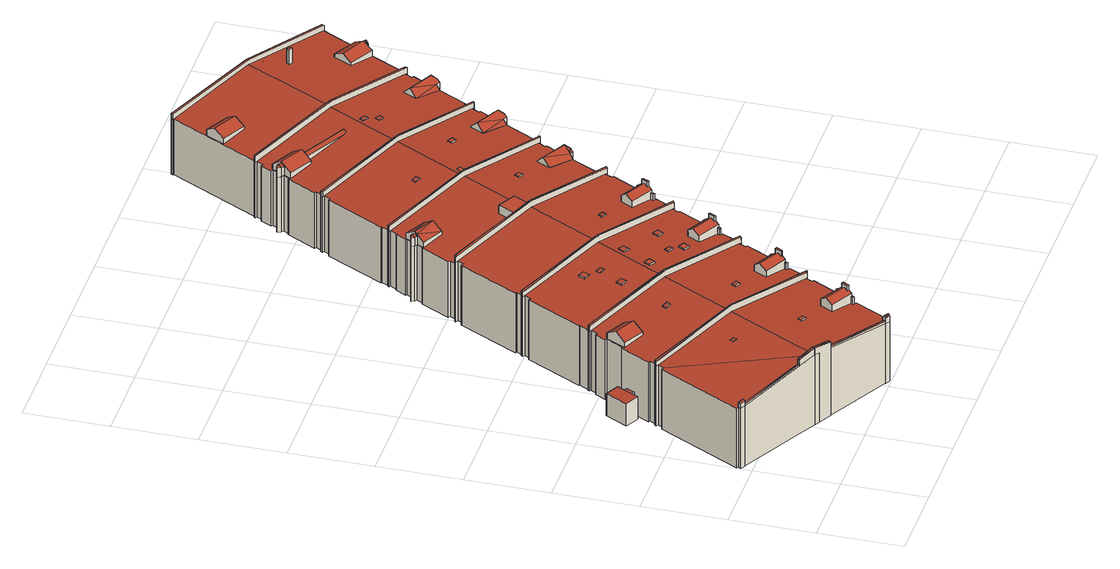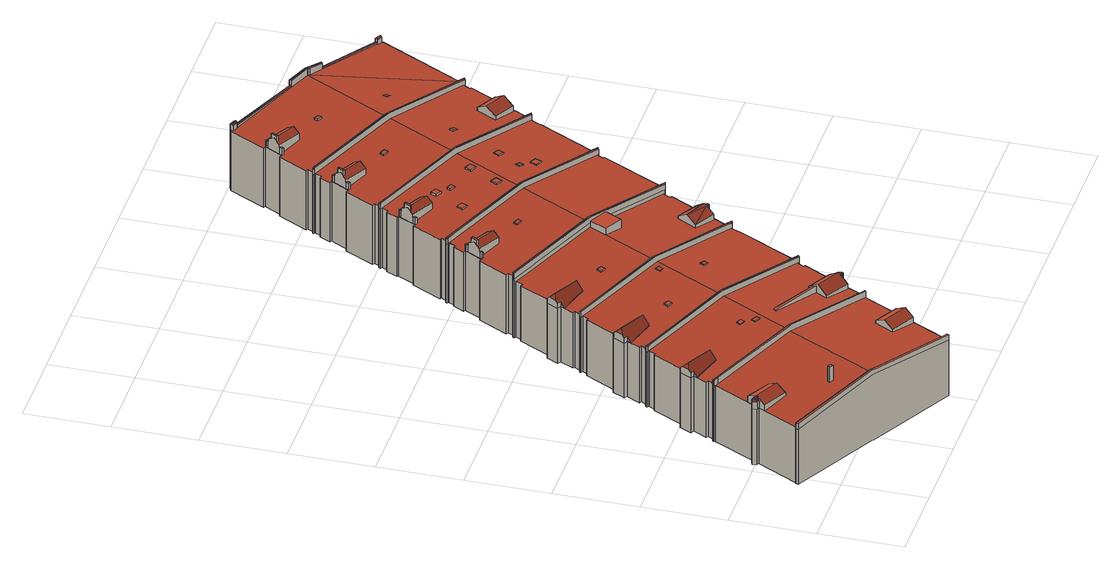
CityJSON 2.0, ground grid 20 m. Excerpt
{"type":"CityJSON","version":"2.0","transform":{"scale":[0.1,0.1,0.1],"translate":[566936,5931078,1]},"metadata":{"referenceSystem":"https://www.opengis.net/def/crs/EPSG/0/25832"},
"CityObjects":{
"building1":{"type":"Building","attributes":{"Grundfläche 2D":"8222.198586","Grundhöhe NN":"1.972"},"children":["building1-1","building1-2","building1-3","building1-4","building1-5","building1-6","building1-7","building1-8","building1-9","building1-10","building1-11","building1-12","building1-13","building1-14","building1-15","building1-16","building1-17","building1-18","building1-19","building1-20","building1-21","building1-22","building1-23","building1-24","building1-25","building1-26","building1-27","building1-28","building1-29","building1-30","building1-31","building1-32","building1-33","building1-34","building1-35","building1-36","building1-37","building1-38","building1-39"],"geometry":[{"type":"MultiSurface","lod":"3","boundaries":[[[0,1,2,3,4]],[[5,6,3]],[[7,8,9,10,11,4,12,13,14,15,16]],[[3,12,4]],[[6,12,3]],[[13,12,6]],[[17,18,19,20,21,22]],[[19,23,24,20]],[[23,25,26,24]],[[26,25,27,28,29]],[[30,31,32,33]],[[34,31,30,35]],[[36,37,38,39,40,41,42,43]],[[44,45,36,43,46]],[[47,48,49,50,51,52,53,54,55,56,57,58,59,60,61]],[[62,63,64,65,66,67,68,69,70,71,72,73,74,63],[75,76,77,78,79,80]],[[81,82,83]],[[73,84,85,74],[86,87,88,89]],[[90,91,92,93,94,95,96,97,98,99,100,101,102,81,83,61,60,103,104],[105,106,107,108,109,110,111,112,113,114,115]],[[107,116,117,118,108]],[[119,120,121,122,123,124,125]],[[122,126,127,128,129,123]],[[130,131,132,133]],[[132,134,135,133]],[[136,137,138]],[[55,139,138,140,141,142,143,56]],[[51,137,136]],[[138,137,144,145,140]],[[141,140,145]],[[146,147,148]],[[149,148,150]],[[146,148,149]],[[149,150,151]],[[152,151,153]],[[149,151,152]],[[154,155,156,157]],[[155,154,158,159,160]],[[161,155,160]],[[162,155,161,163,164,165]],[[166,164,163]],[[165,164,167]],[[156,155,162]],[[168,169,170,166]],[[170,164,166]],[[170,171,167,164]],[[172,173,174,175]],[[176,177,178,179]],[[176,180,181,182,177]],[[183,177,182]],[[184,177,183,185,186,187]],[[188,186,185]],[[187,186,189]],[[178,177,184]],[[188,190,191,192,186]],[[192,193,189,186]],[[194,195,196]],[[197,198,196,199,200,201,202,203]],[[195,204,205,206,199,196]],[[207,195,194]],[[200,199,206]],[[208,209,210]],[[209,211,210]],[[212,213,209]],[[213,211,209]],[[214,215,216]],[[214,216,217]],[[218,217,216,219,220]],[[221,222,223,224]],[[222,221,225,226,227]],[[228,222,227]],[[229,230,222,228,231,232,233]],[[234,232,231]],[[233,232,235]],[[223,222,230]],[[234,236,237,232]],[[237,238,235,232]],[[239,240,241,242,243,244,245,246]],[[247,248,241,240,249,250,251]],[[252,253,254,255,256,257,258,259,260,261],[262,263,264,265,257]],[[266,260,261,260,259]],[[267,268,269,270,271,272,273,274,275,276,277,278,279,280,281,282,266],[283,284,285,286,287,288],[267,289,290,268]],[[266,282,281,291,261,260]],[[292,293,294,295]],[[292,296,297,293]],[[298,293,297]],[[299,300,293,298,301,302,303]],[[304,302,301]],[[303,302,305]],[[294,293,300]],[[304,306,307,302]],[[307,308,305,302]],[[309,310,311,312]],[[313,310,309,314]],[[315,316,317,318,319,320]],[[321,320,319,322,323,324]],[[325,326,327,328,329,330,331,332,333,334,335,336],[337,338,339,340,341,342]],[[334,343,344,345,346,347,348,349,335]],[[350,351,352,353]],[[350,354,355,351]],[[356,351,355]],[[357,351,356,358,359,360]],[[361,359,358]],[[360,359,362]],[[352,351,357]],[[361,363,364,359]],[[364,365,362,359]],[[366,367,368,369]],[[366,370,371,367]],[[372,367,371]],[[373,367,372,374,375,376]],[[377,375,374]],[[378,375,377]],[[376,375,379]],[[368,367,373]],[[380,378,377]],[[381,379,378]],[[379,375,378]],[[382,383,384,385,386,387,388,389]],[[390,385,384,391,392,393]],[[394,395,396,397,398,399,400,401]],[[402,396,395,403,404,405]],[[2,1,406,407,408,409,410,16,411,412,413,414,415,416,417,418,419,420]],[[421,422,207,423,424,197,425,426,427,428,429,430,431,432,433,434,435]],[[436,437,438,439,431,430,440,441,442]],[[415,414,443,444,445,446,447,448,449,450,451,452,453,454,455,456,457,458,459],[460,461,462,463,464,465]],[[466,467,468,469,470,471,472,473,474,475,476,477],[478,479,480,481,482,483]],[[484,485,486,487,488,489,490,491,492,493,474,473,494],[495,496,497,498]],[[499,500,501]],[[502,503,504,505,506,507,508,509,510,499,501,511],[512,513,514,515,516,517]],[[518,519,520,521,522,510,509,523]],[[524,525,526,527]],[[528,529,530,524,527,531]],[[16,410,409,9,8,7]],[[409,408,407,406,0,4,11,10,9]],[[406,1,0]],[[3,2,532]],[[532,533,5,3]],[[6,5,533,534,14,13]],[[534,535,15,14]],[[16,15,535]],[[23,19,18,17,536,90,104,103,60,59,537,27,25]],[[537,538,28,27]],[[538,64,63,26,29,28]],[[24,26,63,74,85,539,22,21,20]],[[539,536,17,22]],[[89,88,33,32]],[[33,88,87,35,30]],[[87,86,34,35]],[[34,86,89,32,31]],[[108,118,109]],[[116,107,106]],[[106,105,117,116]],[[122,121,120,119,540,84,73,72,71,70,541,128,127,126]],[[541,542,129,128]],[[542,543,544,545,125,124,123,129]],[[545,540,119,125]],[[131,130,75,80]],[[131,80,79,134,132]],[[79,78,135,134]],[[76,75,130,133,135,78,77,546,547,548]],[[40,39,111,110]],[[115,46,43,42,41,40,110,109,118,117,105]],[[44,46,115,114]],[[549,36,45,44,114,113,550]],[[549,551,37,36]],[[39,38,37,551,552,112,111]],[[53,139,55,56,55,54]],[[53,52,136,138,139]],[[136,52,51]],[[137,51,553]],[[553,554,144,137]],[[145,144,554,555,142,141]],[[555,556,143,142]],[[143,556,56]],[[461,460,153,151,150,148,147,463,462,557,558,559]],[[152,153,460,465]],[[465,464,146,149,152]],[[147,146,464,463]],[[560,561,562,158,154,157]],[[563,169,168,166,163,161,160,159,158,562,48,47,61,83,82]],[[563,564,171,170,169]],[[430,429,560,157,156,162,165,167,171,564,440]],[[415,175,174,565,416]],[[172,175,415,459]],[[458,566,173,172,459]],[[567,568,569,570,181,180,176,179]],[[181,570,433,432,431,439,438,571,191,190,188,185,183,182]],[[191,571,572,193,192]],[[184,187,189,193,572,443,414,413,567,179,178]],[[424,198,197]],[[198,424,423,194,196]],[[423,207,194]],[[422,195,207]],[[422,421,573,205,204,195]],[[573,574,575,201,200,206,205]],[[575,426,425,203,202,201]],[[425,197,203]],[[208,210,267,268]],[[213,212,290,289]],[[220,263,262,218]],[[215,214,257,265]],[[576,577,578,225,221,224]],[[231,228,227,226,225,578,500,499,510,522,579,236,234]],[[579,580,238,237,236]],[[229,233,235,238,580,344,343,334,333,576,224,223,230]],[[239,246,245,581,582,513,512]],[[249,240,239,512,517]],[[516,583,584,251,250,249,517]],[[584,515,514,581,245,244,585,247,251]],[[586,587,588,296,292,295]],[[335,349,589,306,304,301,298,297,296,588,336]],[[306,589,590,308,307]],[[473,472,586,295,294,300,299,303,305,308,590,494]],[[312,311,495,498]],[[312,498,497,314,309]],[[313,314,497,496]],[[313,496,495,311,310]],[[591,592,337,342,318,317]],[[318,342,341,322,319]],[[322,341,340,593,594,323]],[[594,339,338,591,317,316,595,324,323]],[[596,597,598,354,350,353]],[[358,356,355,354,598,475,474,493,599,363,361]],[[599,600,601,365,364,363]],[[357,360,362,365,601,291,281,280,596,353,352]],[[369,602,603,370,366]],[[566,604,380,377,374,372,371,370,603,565,174,173]],[[604,605,606,381,378,380]],[[373,376,379,381,606,523,509,508,602,369,368]],[[383,382,389,607,608,479,478]],[[383,478,483,391,384]],[[391,483,482,609,610,392]],[[610,481,480,607,389,388,611,393,392]],[[394,401,400,612,613,284,283]],[[394,283,288,403,395]],[[403,288,287,614,615,404]],[[615,286,285,612,400,399,616,405,404]],[[2,420,617,618,532]],[[419,418,619,620]],[[533,532,618,621]],[[534,533,621,622]],[[535,534,622,623]],[[411,16,535,623,624]],[[412,411,624,625]],[[413,412,625,626]],[[434,433,627,628]],[[567,413,626,629]],[[630,631,570,569,568,567,629,632]],[[433,570,631,627]],[[435,434,628,633]],[[421,435,633,634]],[[635,575,574,573,636,637]],[[573,421,634,636]],[[426,575,635,638]],[[427,426,638,639]],[[429,428,640,641]],[[428,427,639,640]],[[560,429,641,642]],[[643,562,561,560,642,644]],[[48,562,643,645]],[[49,48,645,646]],[[50,49,646,647]],[[553,51,50,647,648]],[[555,554,649,650]],[[554,553,648,649]],[[556,555,650,651]],[[652,57,56,556,651,653]],[[59,58,654,655]],[[58,57,652,654]],[[537,59,655,656]],[[538,537,656,657]],[[64,538,657,658]],[[65,64,658,659]],[[66,65,659,660]],[[67,66,660,661]],[[68,67,661,662]],[[69,68,662,663]],[[70,69,663,664]],[[541,70,664,665]],[[542,541,665,666]],[[667,668,545,544,543,542,666,669]],[[540,545,668,670]],[[84,540,670,671]],[[85,84,671,672]],[[539,85,672,673]],[[536,539,673,674]],[[90,536,674,675]],[[91,90,675,676]],[[92,91,676,677]],[[93,92,677,678]],[[94,93,678,679]],[[95,94,679,680]],[[96,95,680,681]],[[97,96,681,682]],[[98,97,682,683]],[[99,98,683,684]],[[100,99,684,685]],[[101,100,685,686]],[[102,101,686,687]],[[82,81,688,689]],[[81,102,687,688]],[[563,82,689,690]],[[564,563,690,691]],[[440,564,691,692]],[[441,440,692,693]],[[442,441,693,694]],[[436,442,694,695]],[[437,436,695,696]],[[438,437,696,697]],[[444,443,698,699]],[[571,438,697,700]],[[572,571,700,701]],[[443,572,701,698]],[[445,444,699,702]],[[446,445,702,703]],[[447,446,703,704]],[[448,447,704,705]],[[449,448,705,706]],[[450,449,706,707]],[[451,450,707,708]],[[452,451,708,709]],[[453,452,709,710]],[[455,454,711,712]],[[454,453,710,711]],[[456,455,712,713]],[[457,456,713,714]],[[420,419,620,617]],[[255,254,715,716]],[[256,255,716,717]],[[257,256,717,718]],[[259,258,257,718,719,720]],[[266,259,720,721]],[[266,721,722,723,268,267]],[[269,268,723,724]],[[270,269,724,725]],[[726,272,271,270,725,727]],[[273,272,726,728]],[[274,273,728,729]],[[275,274,729,730]],[[276,275,730,731]],[[277,276,731,732]],[[278,277,732,733]],[[280,279,734,735]],[[279,278,733,734]],[[596,280,735,736]],[[737,598,597,596,736,738]],[[475,598,737,739]],[[476,475,739,740]],[[477,476,740,741]],[[466,477,741,742]],[[467,466,742,743]],[[468,467,743,744]],[[469,468,744,745]],[[470,469,745,746]],[[471,470,746,747]],[[472,471,747,748]],[[325,336,749,750]],[[327,326,751,752]],[[586,472,748,753]],[[754,588,587,586,753,755]],[[336,588,754,749]],[[326,325,750,751]],[[328,327,752,756]],[[329,328,756,757]],[[330,329,757,758]],[[331,330,758,759]],[[333,332,760,761]],[[332,331,759,760]],[[576,333,761,762]],[[763,578,577,576,762,764]],[[500,578,763,765]],[[501,500,765,766]],[[511,501,766,767]],[[502,511,767,768]],[[503,502,768,769]],[[504,503,769,770]],[[505,504,770,771]],[[506,505,771,772]],[[507,506,772,773]],[[508,507,773,774]],[[602,508,774,775]],[[603,602,775,776]],[[418,417,416,565,603,776,619]],[[777,604,566,458,457,714]],[[778,606,605,604,777,779]],[[523,606,778,780]],[[518,523,780,781]],[[519,518,781,782]],[[520,519,782,783]],[[522,521,784,785]],[[521,520,783,784]],[[579,522,785,786]],[[580,579,786,787]],[[344,580,787,788]],[[345,344,788,789]],[[347,346,790,791]],[[346,345,789,790]],[[348,347,791,792]],[[349,348,792,793]],[[589,349,793,794]],[[590,589,794,795]],[[494,590,795,796]],[[484,494,796,797]],[[486,485,798,799]],[[485,484,797,798]],[[487,486,799,800]],[[488,487,800,801]],[[525,802,803,491,490,489,804,805,526]],[[493,492,806,807]],[[261,291,808,809]],[[489,488,801,804]],[[492,491,803,806]],[[599,493,807,810]],[[811,601,600,599,810,812]],[[291,601,811,808]],[[252,261,809,813]],[[253,252,813,814]],[[254,253,814,715]],[[527,526,805,815]],[[531,527,815,816]],[[528,531,816,817]],[[529,528,817,818]],[[530,529,818,819]],[[524,530,819,820]],[[525,524,820,802]],[[805,804,801,800,799,798,797,796,795,794,793,792,791,790,789,788,787,786,785,784,783,782,781,780,778,779,777,714,713,712,711,710,709,708,707,706,705,704,703,702,699,698,701,700,697,696,695,694,693,692,691,690,689,688,687,686,685,684,683,682,681,680,679,678,677,676,675,674,673,672,671,670,668,667,669,666,665,664,663,662,661,660,659,658,657,656,655,654,652,653,651,650,649,648,647,646,645,643,644,642,641,640,639,638,635,637,636,634,633,628,627,631,630,632,629,626,625,624,623,622,621,618,617,620,619,776,775,774,773,772,771,770,769,768,767,766,765,763,764,762,761,760,759,758,757,756,752,751,750,749,754,755,753,748,747,746,745,744,743,742,741,740,739,737,738,736,735,734,733,732,731,730,729,728,726,727,725,724,723,722,721,720,719,718,717,716,715,814,813,809,808,811,812,810,807,806,803,802,820,819,818,817,816,815]]],"semantics":{"surfaces":[{"type":"RoofSurface"},{"type":"WallSurface"},{"type":"GroundSurface"}],"values":[0,0,0,0,0,0,0,0,0,0,0,0,0,0,0,0,0,0,0,0,0,0,0,0,0,0,0,0,0,0,0,0,0,0,0,0,0,0,0,0,0,0,0,0,0,0,0,0,0,0,0,0,0,0,0,0,0,0,0,0,0,0,0,0,0,0,0,0,0,0,0,0,0,0,0,0,0,0,0,0,0,0,0,0,0,0,0,0,0,0,0,0,0,0,0,0,0,0,0,0,0,0,0,0,0,0,0,0,0,0,0,0,0,0,0,0,0,0,0,0,0,0,0,0,0,0,0,0,0,0,0,0,1,1,1,1,1,1,1,1,1,1,1,1,1,1,1,1,1,1,1,1,1,1,1,1,1,1,1,1,1,1,1,1,1,1,1,1,1,1,1,1,1,1,1,1,1,1,1,1,1,1,1,1,1,1,1,1,1,1,1,1,1,1,1,1,1,1,1,1,1,1,1,1,1,1,1,1,1,1,1,1,1,1,1,1,1,1,1,1,1,1,1,1,1,1,1,1,1,1,1,1,1,1,1,1,1,1,1,1,1,1,1,1,1,1,1,1,1,1,1,1,1,1,1,1,1,1,1,1,1,1,1,1,1,1,1,1,1,1,1,1,1,1,1,1,1,1,1,1,1,1,1,1,1,1,1,1,1,1,1,1,1,1,1,1,1,1,1,1,1,1,1,1,1,1,1,1,1,1,1,1,1,1,1,1,1,1,1,1,1,1,1,1,1,1,1,1,1,1,1,1,1,1,1,1,1,1,1,1,1,1,1,1,1,1,1,1,1,1,1,1,1,1,1,1,1,1,1,1,1,1,1,1,1,1,1,1,1,1,1,1,1,1,1,1,1,1,1,1,1,1,1,1,1,1,1,1,1,1,1,1,1,1,1,1,1,1,1,1,1,1,1,1,1,1,1,1,1,1,1,1,1,1,1,1,1,1,1,1,1,1,1,1,1,2]}}]},
"building1-1":{"type":"BuildingInstallation","parents":["building1"],"geometry":[{"type":"MultiSurface","lod":"3","boundaries":[[[821,822,823,824]],[[824,823,825,826]],[[821,824,826,827]],[[822,821,827,828]],[[823,822,828,825]]],"semantics":{"surfaces":[{"type":"RoofSurface"},{"type":"WallSurface"}],"values":[0,1,1,1,1]}}]},
"building1-2":{"type":"BuildingInstallation","parents":["building1"],"geometry":[{"type":"MultiSurface","lod":"3","boundaries":[[[829,830,831,832]],[[832,831,833,834]],[[829,832,834,835]],[[830,829,835,836]],[[831,830,836,833]]],"semantics":{"surfaces":[{"type":"RoofSurface"},{"type":"WallSurface"}],"values":[0,1,1,1,1]}}]},
"building1-3":{"type":"BuildingInstallation","parents":["building1"],"geometry":[{"type":"MultiSurface","lod":"3","boundaries":[[[837,838,839,840]],[[840,839,841,842]],[[842,843,837,840]],[[837,843,844,838]],[[844,841,839,838]]],"semantics":{"surfaces":[{"type":"RoofSurface"},{"type":"WallSurface"}],"values":[0,1,1,1,1]}}]},
"building1-4":{"type":"BuildingInstallation","parents":["building1"],"geometry":[{"type":"MultiSurface","lod":"3","boundaries":[[[845,846,847,552,551]],[[848,845,551,549]],[[848,549,550]],[[845,848,849]],[[845,849,850]],[[845,850,846]],[[113,95,96,849,848,550]],[[96,97,850,849]],[[97,98,846,850]],[[98,99,112,552,847,846]]],"semantics":{"surfaces":[{"type":"RoofSurface"},{"type":"WallSurface"}],"values":[0,0,0,0,0,0,1,1,1,1]}}]},
"building1-5":{"type":"BuildingInstallation","parents":["building1"],"geometry":[{"type":"MultiSurface","lod":"3","boundaries":[[[851,852,853,854]],[[854,853,855,856]],[[851,854,856,857]],[[852,851,857,858]],[[853,852,858,855]]],"semantics":{"surfaces":[{"type":"RoofSurface"},{"type":"WallSurface"}],"values":[0,1,1,1,1]}}]},
"building1-6":{"type":"BuildingInstallation","parents":["building1"],"geometry":[{"type":"MultiSurface","lod":"3","boundaries":[[[859,860,861,558,557]],[[862,863,559,558,861]],[[861,860,864]],[[861,864,862]],[[462,448,449,860,859,557]],[[449,450,864,860]],[[862,864,450,451]],[[451,452,461,559,863,862]]],"semantics":{"surfaces":[{"type":"RoofSurface"},{"type":"WallSurface"}],"values":[0,0,0,0,1,1,1,1]}}]},
"building1-7":{"type":"BuildingInstallation","parents":["building1"],"geometry":[{"type":"MultiSurface","lod":"3","boundaries":[[[865,866,867,868]],[[867,866,869]],[[868,867,869,870]],[[868,870,865]]],"semantics":{"surfaces":[{"type":"RoofSurface"},{"type":"WallSurface"}],"values":[0,1,1,1]}}]},
"building1-8":{"type":"BuildingInstallation","parents":["building1"],"geometry":[{"type":"MultiSurface","lod":"3","boundaries":[[[871,548,547]],[[872,871,547]],[[872,873,871]],[[874,547,546]],[[872,547,874]],[[872,874,875]],[[872,875,876]],[[872,876,873]],[[77,65,66,875,874,546]],[[66,67,876,875]],[[67,68,873,876]],[[873,68,69,76,548,871]]],"semantics":{"surfaces":[{"type":"RoofSurface"},{"type":"WallSurface"}],"values":[0,0,0,0,0,0,0,0,1,1,1,1]}}]},
"building1-9":{"type":"BuildingInstallation","parents":["building1"],"geometry":[{"type":"MultiSurface","lod":"3","boundaries":[[[877,878,879,880]],[[880,879,881,882]],[[877,880,882,883]],[[878,877,883,884]],[[879,878,884,881]]],"semantics":{"surfaces":[{"type":"RoofSurface"},{"type":"WallSurface"}],"values":[0,1,1,1,1]}}]},
"building1-10":{"type":"BuildingInstallation","parents":["building1"],"geometry":[{"type":"MultiSurface","lod":"3","boundaries":[[[885,886,887,888]],[[888,887,889,890]],[[885,888,890,891]],[[886,885,891,892]],[[887,886,892,889]]],"semantics":{"surfaces":[{"type":"RoofSurface"},{"type":"WallSurface"}],"values":[0,1,1,1,1]}}]},
"building1-11":{"type":"BuildingInstallation","parents":["building1"],"geometry":[{"type":"MultiSurface","lod":"3","boundaries":[[[893,894,895,896]],[[896,895,897,898]],[[893,896,898,899]],[[894,893,899,900]],[[895,894,900,897]]],"semantics":{"surfaces":[{"type":"RoofSurface"},{"type":"WallSurface"}],"values":[0,1,1,1,1]}}]},
"building1-12":{"type":"BuildingInstallation","parents":["building1"],"geometry":[{"type":"MultiSurface","lod":"3","boundaries":[[[901,902,903,904]],[[905,906,903,907]],[[902,907,903]],[[901,904,908]],[[902,901,909]],[[902,909,910]],[[911,910,912]],[[902,910,911]],[[913,902,911,914]],[[915,913,916]],[[902,913,915]],[[902,915,907]],[[259,266,904,903]],[[903,906,719,720,259]],[[904,266,721,917,908]],[[912,910,909,901,908,917,722,267,210,211,213]],[[918,911,912,213,289]],[[918,282,914,911]],[[913,914,282,260]],[[263,220,916,913,260]],[[220,219,216,215,265,258,906,905,907,915,916]],[[906,258,719]]],"semantics":{"surfaces":[{"type":"RoofSurface"},{"type":"WallSurface"}],"values":[0,0,0,0,0,0,0,0,0,0,0,0,1,1,1,1,1,1,1,1,1,1]}}]},
"building1-13":{"type":"BuildingInstallation","parents":["building1"],"geometry":[{"type":"MultiSurface","lod":"3","boundaries":[[[919,920,921,922,923]],[[924,919,923,925,926]],[[257,214,217,218,262,927,926,925,923,922,921,256]],[[924,926,927,254]],[[254,255,920,919,924]],[[255,256,921,920]]],"semantics":{"surfaces":[{"type":"RoofSurface"},{"type":"WallSurface"}],"values":[0,0,1,1,1,1]}}]},
"building1-14":{"type":"BuildingInstallation","parents":["building1"],"geometry":[{"type":"MultiSurface","lod":"3","boundaries":[[[928,929,930]],[[931,929,928]],[[932,930,933]],[[928,930,932]],[[932,933,934]],[[935,934,936]],[[932,934,935]],[[937,929,931]],[[268,269,936,934,933,930,929,937,938,290,212,209,208]],[[269,270,935,936]],[[270,271,272,939,931,928,932,935]],[[937,931,939,938]]],"semantics":{"surfaces":[{"type":"RoofSurface"},{"type":"WallSurface"}],"values":[0,0,0,0,0,0,0,0,1,1,1,1]}}]},
"building1-15":{"type":"BuildingInstallation","parents":["building1"],"geometry":[{"type":"MultiSurface","lod":"3","boundaries":[[[940,941,942,943]],[[943,942,944,945]],[[940,943,945,946]],[[941,940,946,947]],[[942,941,947,944]]],"semantics":{"surfaces":[{"type":"RoofSurface"},{"type":"WallSurface"}],"values":[0,1,1,1,1]}}]},
"building1-16":{"type":"BuildingInstallation","parents":["building1"],"geometry":[{"type":"MultiSurface","lod":"3","boundaries":[[[948,610,609,949]],[[482,950,949,609]],[[950,951,948,949]],[[951,481,610,948]]],"semantics":{"surfaces":[{"type":"RoofSurface"},{"type":"WallSurface"}],"values":[0,1,1,1]}}]},
"building1-17":{"type":"BuildingInstallation","parents":["building1"],"geometry":[{"type":"MultiSurface","lod":"3","boundaries":[[[952,608,607,953]],[[953,607,480,954]],[[954,955,952,953]],[[955,479,608,952]]],"semantics":{"surfaces":[{"type":"RoofSurface"},{"type":"WallSurface"}],"values":[0,1,1,1]}}]},
"building1-18":{"type":"BuildingInstallation","parents":["building1"],"geometry":[{"type":"MultiSurface","lod":"3","boundaries":[[[956,957,958,959]],[[956,405,616,399,957]],[[397,958,957,399,398]],[[402,959,958,397,396]],[[956,959,402,405]]],"semantics":{"surfaces":[{"type":"RoofSurface"},{"type":"WallSurface"}],"values":[0,1,1,1,1]}}]},
"building1-19":{"type":"BuildingInstallation","parents":["building1"],"geometry":[{"type":"MultiSurface","lod":"3","boundaries":[[[960,961,962,963]],[[963,962,964,965]],[[960,963,965,966]],[[961,960,966,967]],[[962,961,967,964]]],"semantics":{"surfaces":[{"type":"RoofSurface"},{"type":"WallSurface"}],"values":[0,1,1,1,1]}}]},
"building1-20":{"type":"BuildingInstallation","parents":["building1"],"geometry":[{"type":"MultiSurface","lod":"3","boundaries":[[[968,969,970,971]],[[968,247,585,244,969]],[[242,970,969,244,243]],[[248,971,970,242,241]],[[968,971,248,247]]],"semantics":{"surfaces":[{"type":"RoofSurface"},{"type":"WallSurface"}],"values":[0,1,1,1,1]}}]},
"building1-21":{"type":"BuildingInstallation","parents":["building1"],"geometry":[{"type":"MultiSurface","lod":"3","boundaries":[[[972,973,974,975]],[[975,974,976,977]],[[972,975,977,978]],[[973,972,978,979]],[[974,973,979,976]]],"semantics":{"surfaces":[{"type":"RoofSurface"},{"type":"WallSurface"}],"values":[0,1,1,1,1]}}]},
"building1-22":{"type":"BuildingInstallation","parents":["building1"],"geometry":[{"type":"MultiSurface","lod":"3","boundaries":[[[980,981,982,983]],[[983,982,984,985]],[[980,983,985,986]],[[981,980,986,987]],[[982,981,987,984]]],"semantics":{"surfaces":[{"type":"RoofSurface"},{"type":"WallSurface"}],"values":[0,1,1,1,1]}}]},
"building1-23":{"type":"BuildingInstallation","parents":["building1"],"geometry":[{"type":"MultiSurface","lod":"3","boundaries":[[[988,989,990,991]],[[991,990,992,993]],[[988,991,993,994]],[[989,988,994,995]],[[990,989,995,992]]],"semantics":{"surfaces":[{"type":"RoofSurface"},{"type":"WallSurface"}],"values":[0,1,1,1,1]}}]},
"building1-24":{"type":"BuildingInstallation","parents":["building1"],"geometry":[{"type":"MultiSurface","lod":"3","boundaries":[[[996,997,998,999]],[[998,997,1000,1001]],[[999,998,1001,1002]],[[996,999,1002,1003]],[[997,996,1003,1000]]],"semantics":{"surfaces":[{"type":"RoofSurface"},{"type":"WallSurface"}],"values":[0,1,1,1,1]}}]},
"building1-25":{"type":"BuildingInstallation","parents":["building1"],"geometry":[{"type":"MultiSurface","lod":"3","boundaries":[[[1004,1005,1006,1007]],[[1007,1006,1008,1009]],[[1004,1007,1009,1010]],[[1005,1004,1010,1011]],[[1006,1005,1011,1008]]],"semantics":{"surfaces":[{"type":"RoofSurface"},{"type":"WallSurface"}],"values":[0,1,1,1,1]}}]},
"building1-26":{"type":"BuildingInstallation","parents":["building1"],"geometry":[{"type":"MultiSurface","lod":"3","boundaries":[[[1012,1013,1014,1015]],[[1012,393,611,388,1013]],[[386,1014,1013,388,387]],[[390,1015,1014,386,385]],[[1012,1015,390,393]]],"semantics":{"surfaces":[{"type":"RoofSurface"},{"type":"WallSurface"}],"values":[0,1,1,1,1]}}]},
"building1-27":{"type":"BuildingInstallation","parents":["building1"],"geometry":[{"type":"MultiSurface","lod":"3","boundaries":[[[1016,582,581,1017]],[[1017,581,514,1018]],[[1016,1017,1018,1019]],[[1019,513,582,1016]]],"semantics":{"surfaces":[{"type":"RoofSurface"},{"type":"WallSurface"}],"values":[0,1,1,1]}}]},
"building1-28":{"type":"BuildingInstallation","parents":["building1"],"geometry":[{"type":"MultiSurface","lod":"3","boundaries":[[[1020,594,593,1021]],[[340,1022,1021,593]],[[1022,1023,1020,1021]],[[594,1020,1023,339]]],"semantics":{"surfaces":[{"type":"RoofSurface"},{"type":"WallSurface"}],"values":[0,1,1,1]}}]},
"building1-29":{"type":"BuildingInstallation","parents":["building1"],"geometry":[{"type":"MultiSurface","lod":"3","boundaries":[[[1024,1025,1026,1027]],[[1027,1026,1028,1029]],[[1024,1027,1029,1030]],[[1025,1024,1030,1031]],[[1026,1025,1031,1028]]],"semantics":{"surfaces":[{"type":"RoofSurface"},{"type":"WallSurface"}],"values":[0,1,1,1,1]}}]},
"building1-30":{"type":"BuildingInstallation","parents":["building1"],"geometry":[{"type":"MultiSurface","lod":"3","boundaries":[[[1032,1033,1034,1035]],[[1035,1034,1036]],[[1032,1035,1036,1037]],[[1032,1037,1033]]],"semantics":{"surfaces":[{"type":"RoofSurface"},{"type":"WallSurface"}],"values":[0,1,1,1]}}]},
"building1-31":{"type":"BuildingInstallation","parents":["building1"],"geometry":[{"type":"MultiSurface","lod":"3","boundaries":[[[1038,615,614,1039]],[[287,1040,1039,614]],[[1040,1041,1038,1039]],[[1041,286,615,1038]]],"semantics":{"surfaces":[{"type":"RoofSurface"},{"type":"WallSurface"}],"values":[0,1,1,1]}}]},
"building1-32":{"type":"BuildingInstallation","parents":["building1"],"geometry":[{"type":"MultiSurface","lod":"3","boundaries":[[[1042,1043,1044,1045]],[[1042,324,595,316,1043]],[[1044,1043,316,315]],[[321,1045,1044,315,320]],[[1042,1045,321,324]]],"semantics":{"surfaces":[{"type":"RoofSurface"},{"type":"WallSurface"}],"values":[0,1,1,1,1]}}]},
"building1-33":{"type":"BuildingInstallation","parents":["building1"],"geometry":[{"type":"MultiSurface","lod":"3","boundaries":[[[1046,1047,1048,1049]],[[1049,1048,1050,1051]],[[1046,1049,1051,1052]],[[1047,1046,1052,1053]],[[1048,1047,1053,1050]]],"semantics":{"surfaces":[{"type":"RoofSurface"},{"type":"WallSurface"}],"values":[0,1,1,1,1]}}]},
"building1-34":{"type":"BuildingInstallation","parents":["building1"],"geometry":[{"type":"MultiSurface","lod":"3","boundaries":[[[1054,1055,1056,1057]],[[1057,1056,1058,1059]],[[1054,1057,1059,1060]],[[1055,1054,1060,1061]],[[1056,1055,1061,1058]]],"semantics":{"surfaces":[{"type":"RoofSurface"},{"type":"WallSurface"}],"values":[0,1,1,1,1]}}]},
"building1-35":{"type":"BuildingInstallation","parents":["building1"],"geometry":[{"type":"MultiSurface","lod":"3","boundaries":[[[1062,613,612,1063]],[[1063,612,285,1064]],[[1064,1065,1062,1063]],[[613,1062,1065,284]]],"semantics":{"surfaces":[{"type":"RoofSurface"},{"type":"WallSurface"}],"values":[0,1,1,1]}}]},
"building1-36":{"type":"BuildingInstallation","parents":["building1"],"geometry":[{"type":"MultiSurface","lod":"3","boundaries":[[[1066,1067,1068,1069]],[[1069,1068,1070,1071]],[[1066,1069,1071,1072]],[[1067,1066,1072,1073]],[[1068,1067,1073,1070]]],"semantics":{"surfaces":[{"type":"RoofSurface"},{"type":"WallSurface"}],"values":[0,1,1,1,1]}}]},
"building1-37":{"type":"BuildingInstallation","parents":["building1"],"geometry":[{"type":"MultiSurface","lod":"3","boundaries":[[[1074,592,591,1075]],[[338,1076,1075,591]],[[1076,1077,1074,1075]],[[1077,337,592,1074]]],"semantics":{"surfaces":[{"type":"RoofSurface"},{"type":"WallSurface"}],"values":[0,1,1,1]}}]},
"building1-38":{"type":"BuildingInstallation","parents":["building1"],"geometry":[{"type":"MultiSurface","lod":"3","boundaries":[[[1078,584,583,1079]],[[1079,583,516,1080]],[[1080,1081,1078,1079]],[[584,1078,1081,515]]],"semantics":{"surfaces":[{"type":"RoofSurface"},{"type":"WallSurface"}],"values":[0,1,1,1]}}]},
"building1-39":{"type":"BuildingInstallation","parents":["building1"],"geometry":[{"type":"MultiSurface","lod":"3","boundaries":[[[62,1082,1083,1084,1085]]],"semantics":{"surfaces":[{"type":"RoofSurface"}],"values":[0]}}]}
},
"vertices":[
[817,882,164],[872,845,156],[873,845,155],[878,853,166],[825,899,183],[886,849,166],[890,856,173],[854,908,162],[853,909,162],[834,916,164],[828,905,177],[828,904,178],[885,868,183],[898,872,173],[901,877,167],[893,882,167],[898,892,155],[679,1512,170],[684,1510,171],[889,1401,198],[891,1405,198],[684,1515,171],[682,1516,170],[897,1397,198],[899,1401,198],[1102,1288,171],[1100,1294,172],[1107,1285,170],[1109,1289,170],[1107,1290,171],[801,1591,185],[742,1621,185],[730,1598,171],[788,1567,171],[754,1643,171],[812,1612,171],[651,1445,188],[650,1445,188],[647,1438,183],[638,1421,170],[696,1390,170],[701,1400,178],[706,1410,185],[709,1415,188],[663,1469,170],[654,1451,184],[721,1438,170],[1011,1115,156],[1012,1115,156],[1021,1131,156],[1024,1129,155],[1061,1198,155],[1004,1236,163],[1021,1269,163],[1082,1246,156],[1084,1245,156],[1086,1245,155],[1098,1268,155],[1093,1271,156],[1102,1288,156],[892,1399,184],[801,1226,184],[1023,1583,180],[1100,1294,156],[1107,1290,156],[1160,1392,156],[1165,1389,155],[1174,1393,154],[1171,1403,155],[1167,1405,156],[1220,1505,156],[1014,1614,183],[1013,1615,183],[1008,1618,184],[895,1403,184],[1174,1421,156],[1166,1406,156],[1159,1393,156],[1150,1376,156],[1091,1407,164],[1115,1452,164],[601,1353,156],[592,1336,156],[593,1336,156],[797,1729,156],[684,1515,156],[754,1643,156],[812,1612,164],[788,1567,164],[730,1598,156],[684,1510,156],[675,1493,156],[670,1496,155],[657,1470,155],[660,1468,156],[652,1452,156],[647,1454,155],[637,1452,154],[640,1443,155],[645,1439,156],[637,1424,156],[635,1425,156],[597,1355,156],[733,1483,163],[726,1487,162],[706,1410,164],[820,1350,179],[816,1344,179],[803,1346,177],[701,1400,164],[696,1390,164],[638,1421,156],[647,1438,156],[654,1451,156],[663,1469,156],[721,1438,164],[820,1350,181],[706,1410,181],[701,1400,177],[795,1730,169],[797,1729,169],[1008,1618,194],[1009,1617,194],[1012,1622,194],[1011,1623,194],[798,1735,169],[1014,1614,194],[1220,1505,169],[1222,1504,169],[1224,1510,169],[1174,1421,171],[1115,1452,171],[1103,1429,185],[1162,1399,185],[1091,1407,171],[1150,1376,171],[1004,1236,164],[1065,1207,166],[1013,1252,183],[1021,1269,164],[1073,1221,183],[1086,1225,173],[1089,1231,167],[1081,1235,167],[1074,1202,166],[1077,1208,173],[527,1088,170],[476,1115,170],[466,1096,183],[515,1065,187],[463,1091,187],[460,1085,183],[502,1041,170],[451,1068,170],[1015,1110,171],[805,1221,198],[1009,1111,169],[1014,1108,169],[1016,1112,169],[1012,1115,169],[1011,1115,169],[806,1223,198],[803,1219,198],[798,1227,198],[797,1225,198],[796,1223,198],[593,1336,169],[590,1332,169],[592,1336,169],[588,1339,169],[587,1337,172],[586,1334,169],[592,937,200],[571,896,200],[615,873,200],[636,913,200],[922,934,171],[712,1045,198],[916,934,169],[921,932,169],[922,935,170],[923,936,169],[918,939,169],[713,1047,198],[710,1043,198],[705,1051,198],[704,1049,198],[703,1047,198],[499,1160,169],[497,1156,169],[498,1161,169],[495,1162,169],[494,1160,172],[493,1158,169],[910,1059,164],[971,1030,166],[919,1075,183],[991,1068,155],[927,1092,164],[979,1044,183],[992,1049,173],[995,1054,167],[987,1058,167],[986,1058,167],[972,1029,166],[980,1025,166],[983,1031,173],[967,1021,155],[413,11,171],[415,14,173],[257,94,190],[258,97,193],[416,17,171],[260,99,190],[16,222,171],[171,140,190],[172,142,192],[17,225,173],[18,227,171],[173,143,192],[174,145,190],[734,580,182],[524,691,209],[728,580,180],[733,577,179],[735,582,179],[731,584,180],[730,584,180],[525,693,209],[518,691,209],[523,689,209],[518,697,209],[516,695,209],[515,693,209],[311,806,180],[310,801,180],[308,808,179],[307,806,183],[305,804,179],[715,693,189],[708,679,200],[758,652,200],[762,659,195],[764,658,195],[766,657,195],[770,664,189],[766,666,189],[759,642,195],[754,644,195],[699,663,189],[750,636,189],[754,634,189],[109,435,166],[4,236,166],[8,234,167],[4,227,167],[15,221,168],[16,222,168],[171,139,188],[212,117,194],[210,126,193],[114,432,167],[18,227,168],[174,145,188],[173,143,188],[171,140,188],[213,117,194],[257,94,188],[413,11,167],[412,10,167],[424,4,165],[426,8,165],[427,9,165],[431,7,165],[477,95,165],[472,97,166],[495,140,166],[499,137,165],[537,208,165],[532,210,166],[540,226,166],[330,338,194],[216,123,194],[435,164,173],[486,137,166],[490,134,166],[474,104,166],[470,106,166],[419,133,173],[260,99,188],[416,17,167],[122,447,167],[640,403,182],[430,514,209],[634,403,180],[639,400,179],[641,405,179],[636,407,180],[431,516,209],[424,514,209],[429,512,209],[424,520,209],[423,518,209],[422,515,209],[216,630,180],[216,624,180],[214,631,179],[213,629,183],[212,627,179],[233,533,197],[183,559,197],[170,536,181],[220,509,181],[195,583,181],[245,557,181],[669,482,195],[673,480,195],[677,487,189],[622,516,189],[614,502,200],[665,475,200],[661,467,195],[606,486,189],[661,457,189],[665,465,195],[644,423,166],[649,421,165],[663,448,165],[659,450,166],[682,494,166],[686,491,165],[724,562,165],[719,564,166],[728,580,166],[518,691,194],[426,518,194],[636,407,166],[673,489,166],[677,487,166],[661,457,166],[657,459,166],[606,486,173],[622,516,173],[515,693,193],[310,801,167],[302,786,167],[297,788,166],[227,655,166],[229,654,166],[216,630,166],[546,226,182],[336,337,209],[540,226,180],[545,224,179],[547,228,179],[543,230,180],[337,339,209],[335,335,209],[330,343,209],[329,341,209],[328,339,209],[124,452,180],[122,447,180],[120,454,179],[119,452,183],[118,450,179],[828,757,182],[618,868,209],[821,758,180],[827,755,179],[829,759,179],[824,762,180],[619,870,209],[617,866,209],[612,874,209],[610,872,209],[609,870,209],[571,896,203],[401,984,183],[404,978,180],[402,985,179],[399,981,179],[579,313,189],[528,340,189],[520,325,200],[571,298,200],[575,305,195],[577,304,195],[579,303,195],[583,310,189],[567,290,195],[512,309,189],[567,280,189],[571,288,195],[435,164,190],[427,149,200],[478,122,200],[482,129,195],[484,128,195],[486,127,195],[490,134,190],[486,137,190],[474,114,195],[419,133,190],[474,104,190],[478,112,195],[817,882,163],[828,904,163],[828,905,163],[834,916,163],[854,908,161],[910,915,155],[906,917,156],[916,934,156],[706,1045,184],[636,913,184],[615,873,184],[619,870,183],[824,762,156],[833,779,156],[837,776,155],[972,1029,155],[971,1030,155],[910,1059,163],[927,1092,163],[986,1058,155],[987,1058,155],[1004,1091,155],[999,1093,156],[1009,1111,156],[799,1222,184],[708,1050,184],[713,1047,183],[918,939,156],[926,953,156],[930,951,155],[504,1179,155],[506,1178,156],[498,1161,156],[499,1160,156],[590,1332,156],[582,1316,156],[577,1318,156],[497,1156,156],[488,1139,156],[485,1140,156],[471,1114,156],[474,1113,156],[465,1097,156],[460,1100,155],[451,1098,154],[454,1089,155],[460,1086,156],[451,1070,156],[448,1071,156],[411,1002,156],[416,999,156],[407,983,156],[571,896,178],[592,937,178],[451,1068,156],[460,1085,156],[466,1096,156],[476,1115,156],[527,1088,163],[502,1041,163],[570,271,165],[565,273,166],[589,317,166],[594,314,165],[631,384,165],[626,387,166],[634,403,166],[424,514,194],[332,342,194],[543,230,166],[551,247,166],[556,244,165],[528,340,173],[579,313,166],[583,310,166],[567,280,166],[563,282,166],[512,309,173],[207,608,167],[202,610,166],[189,585,166],[193,583,167],[170,540,167],[166,542,166],[148,508,166],[128,470,166],[132,468,167],[123,452,167],[216,624,167],[170,536,167],[195,583,167],[245,557,173],[220,509,173],[730,584,166],[731,584,166],[739,600,166],[757,625,165],[753,627,166],[775,669,166],[780,667,165],[818,738,165],[813,741,166],[821,758,166],[612,868,194],[520,695,194],[743,598,165],[715,693,173],[766,666,167],[770,664,166],[754,634,166],[750,636,166],[699,663,173],[396,963,167],[390,966,166],[315,823,166],[319,821,166],[311,806,166],[404,978,167],[141,512,69],[148,508,69],[158,527,69],[150,531,69],[129,566,67],[101,513,67],[132,496,69],[160,549,69],[878,853,155],[886,849,154],[901,877,154],[893,882,155],[679,1512,156],[1107,1285,155],[1109,1289,155],[682,1516,156],[795,1730,156],[1222,1504,155],[1224,1510,155],[1012,1622,183],[1011,1623,184],[798,1735,156],[1159,1393,174],[1162,1399,184],[1166,1406,174],[651,1445,184],[654,1451,179],[650,1445,185],[647,1438,179],[1065,1207,155],[1074,1202,154],[1089,1231,154],[1081,1235,155],[466,1096,177],[463,1091,183],[460,1085,177],[1014,1108,155],[1015,1110,155],[1016,1112,155],[588,1339,156],[586,1334,156],[615,873,194],[571,896,188],[921,932,155],[922,934,155],[922,935,155],[923,936,155],[495,1162,156],[493,1158,156],[980,1025,154],[992,1049,154],[995,1054,154],[733,577,165],[734,580,165],[735,582,165],[308,808,166],[305,804,166],[770,664,183],[766,666,183],[750,636,183],[754,634,183],[763,649,200],[639,400,165],[640,403,165],[641,405,165],[214,631,166],[212,627,166],[677,487,183],[673,489,183],[657,459,183],[661,457,183],[669,473,200],[545,224,165],[546,226,165],[547,228,165],[120,454,166],[119,452,166],[118,450,166],[827,755,165],[829,759,165],[402,985,166],[401,984,166],[399,981,166],[583,310,183],[579,313,183],[563,282,183],[567,280,183],[575,296,200],[490,134,184],[486,137,184],[470,106,184],[474,104,184],[482,120,200],[837,776,10],[878,853,10],[824,762,10],[833,779,10],[886,849,10],[901,877,10],[893,882,10],[910,915,10],[906,917,10],[916,934,10],[918,939,10],[926,953,10],[921,932,10],[922,935,10],[923,936,10],[922,934,10],[930,951,10],[972,1029,10],[995,1054,10],[980,1025,10],[992,1049,10],[987,1058,10],[1004,1091,10],[999,1093,10],[1009,1111,10],[1014,1108,10],[1016,1112,10],[1015,1110,10],[1012,1115,10],[1021,1131,10],[1024,1129,10],[1065,1207,10],[1074,1202,10],[1089,1231,10],[1081,1235,10],[1098,1268,10],[1086,1245,10],[1093,1271,10],[1102,1288,10],[1107,1285,10],[1109,1289,10],[1107,1290,10],[1160,1392,10],[1165,1389,10],[1174,1393,10],[1171,1403,10],[1167,1405,10],[1220,1505,10],[1222,1504,10],[1224,1510,10],[1011,1623,10],[798,1735,10],[1012,1622,10],[795,1730,10],[797,1729,10],[684,1515,10],[682,1516,10],[679,1512,10],[684,1510,10],[675,1493,10],[670,1496,10],[657,1470,10],[660,1468,10],[652,1452,10],[647,1454,10],[637,1452,10],[640,1443,10],[645,1439,10],[637,1424,10],[635,1425,10],[597,1355,10],[601,1353,10],[592,1336,10],[588,1339,10],[586,1334,10],[590,1332,10],[582,1316,10],[577,1318,10],[504,1179,10],[506,1178,10],[498,1161,10],[497,1156,10],[488,1139,10],[495,1162,10],[493,1158,10],[485,1140,10],[471,1114,10],[474,1113,10],[465,1097,10],[460,1100,10],[451,1098,10],[454,1089,10],[460,1086,10],[451,1070,10],[448,1071,10],[411,1002,10],[416,999,10],[407,983,10],[8,234,10],[4,227,10],[15,221,10],[16,222,10],[171,139,10],[212,117,10],[213,117,10],[257,94,10],[413,11,10],[412,10,10],[424,4,10],[427,9,10],[426,8,10],[431,7,10],[477,95,10],[472,97,10],[495,140,10],[499,137,10],[537,208,10],[532,210,10],[540,226,10],[545,224,10],[547,228,10],[546,226,10],[543,230,10],[551,247,10],[556,244,10],[570,271,10],[565,273,10],[589,317,10],[594,314,10],[631,384,10],[626,387,10],[634,403,10],[636,407,10],[644,423,10],[649,421,10],[663,448,10],[639,400,10],[641,405,10],[640,403,10],[659,450,10],[682,494,10],[686,491,10],[724,562,10],[719,564,10],[728,580,10],[733,577,10],[735,582,10],[734,580,10],[731,584,10],[739,600,10],[743,598,10],[757,625,10],[753,627,10],[775,669,10],[780,667,10],[818,738,10],[813,741,10],[821,758,10],[827,755,10],[829,759,10],[402,985,10],[399,981,10],[401,984,10],[404,978,10],[396,963,10],[390,966,10],[315,823,10],[319,821,10],[311,806,10],[308,808,10],[305,804,10],[310,801,10],[302,786,10],[297,788,10],[227,655,10],[229,654,10],[216,630,10],[214,631,10],[212,627,10],[216,624,10],[207,608,10],[202,610,10],[189,585,10],[193,583,10],[170,540,10],[148,508,10],[128,470,10],[166,542,10],[158,527,10],[132,468,10],[123,452,10],[122,447,10],[114,432,10],[120,454,10],[118,450,10],[119,452,10],[109,435,10],[4,236,10],[150,531,10],[160,549,10],[129,566,10],[101,513,10],[132,496,10],[141,512,10],
[1055,1536,214],[1046,1541,214],[1043,1535,214],[1052,1530,214],[1043,1535,176],[1052,1530,174],[1055,1536,174],[1046,1541,176],
[857,1115,176],[845,1121,176],[840,1111,176],[851,1105,176],[840,1111,173],[851,1105,172],[857,1115,172],[845,1121,173],
[764,938,176],[753,944,176],[748,934,176],[759,928,176],[748,934,173],[759,928,172],[764,938,172],[753,944,173],
[644,1449,185],[640,1443,179],[645,1439,179],[652,1452,179],[647,1454,179],[637,1452,179],
[893,1289,181],[881,1295,181],[876,1285,181],[888,1279,181],[876,1285,179],[888,1279,178],[893,1289,178],[881,1295,179],
[465,1097,177],[460,1100,177],[457,1095,183],[454,1089,177],[460,1086,177],[451,1098,177],
[730,1070,183],[723,1059,183],[734,1053,183],[740,1065,183],[734,1053,181],[740,1065,181],
[1167,1405,174],[1168,1396,184],[1171,1403,174],[1160,1392,174],[1165,1389,174],[1174,1393,174],
[878,1319,184],[865,1326,184],[860,1317,184],[874,1310,184],[860,1317,182],[874,1310,181],[878,1319,181],[865,1326,182],
[680,1140,179],[684,1150,179],[673,1155,176],[668,1146,176],[673,1155,174],[668,1146,174],[680,1140,176],[684,1150,176],
[460,362,186],[447,369,186],[442,359,186],[455,353,186],[442,359,183],[455,353,181],[460,362,181],[447,369,183],
[257,94,204],[214,120,212],[212,117,211],[213,117,211],[171,140,203],[171,139,203],[172,142,205],[257,93,204],[258,97,206],[258,97,205],[216,122,211],[260,99,204],[210,126,210],[216,123,211],[173,143,205],[174,145,203],[257,93,10],[216,122,194],
[6,231,184],[4,227,180],[15,221,180],[16,222,181],[17,225,184],[8,234,180],[18,227,182],[19,228,180],[19,228,168],
[427,9,183],[416,17,182],[415,14,184],[428,12,180],[426,8,185],[415,14,185],[413,11,182],[424,4,180],[412,10,180],[417,18,180],[417,18,167],[428,12,165],
[634,722,186],[629,713,186],[642,707,185],[647,716,185],[642,707,182],[647,716,182],[634,722,183],[629,713,183],
[564,274,183],[560,276,183],[560,276,166],[564,274,166],
[583,320,183],[587,318,183],[587,318,166],[583,320,166],
[478,112,208],[486,127,208],[482,129,208],[474,114,208],
[429,662,189],[418,668,186],[413,658,186],[425,652,189],[413,658,185],[425,652,186],[429,662,186],[418,668,185],
[759,642,208],[766,657,208],[762,659,208],[754,644,208],
[518,634,194],[504,642,194],[496,627,194],[510,619,194],[496,627,192],[510,619,190],[518,634,190],[504,642,192],
[409,695,185],[394,701,185],[388,686,185],[403,679,185],[388,686,181],[403,679,183],[409,695,182],[394,701,181],
[366,187,186],[354,193,186],[349,184,186],[362,178,186],[349,184,183],[362,178,182],[366,187,182],[354,193,183],
[334,485,190],[322,492,186],[317,482,186],[329,476,190],[322,492,185],[317,482,185],[329,476,186],[334,485,186],
[554,539,186],[541,546,186],[536,536,186],[549,530,186],[536,536,183],[549,530,182],[554,539,182],[541,546,183],
[571,288,208],[579,303,208],[575,305,208],[567,290,208],
[770,673,183],[774,671,183],[774,671,166],[770,673,167],
[658,451,183],[654,453,183],[654,453,166],[658,451,166],
[475,551,195],[482,566,195],[467,573,195],[460,558,195],[467,573,192],[460,558,192],[475,551,190],[482,566,190],
[241,309,188],[230,315,185],[226,306,185],[237,300,188],[237,300,186],[241,309,186],
[470,98,184],[467,100,184],[467,100,166],[470,98,166],
[665,465,208],[673,480,208],[669,482,208],[661,467,208],
[400,607,189],[386,614,187],[379,600,187],[394,593,189],[379,600,184],[394,593,186],[400,607,186],[386,614,184],
[579,514,183],[565,521,183],[557,507,183],[572,499,183],[557,507,179],[572,499,178],[579,514,178],[565,521,179],
[490,144,184],[494,142,184],[494,142,166],[490,144,166],
[615,583,182],[601,590,182],[594,576,182],[608,569,182],[594,576,179],[608,569,178],[615,583,178],[601,590,179],
[677,497,183],[681,494,183],[681,494,166],[677,497,166],
[751,627,183],[747,629,183],[747,629,166],[751,627,166],
[1020,1579,180],[1024,1577,180],[1032,1591,180],[1028,1593,180]
]}
